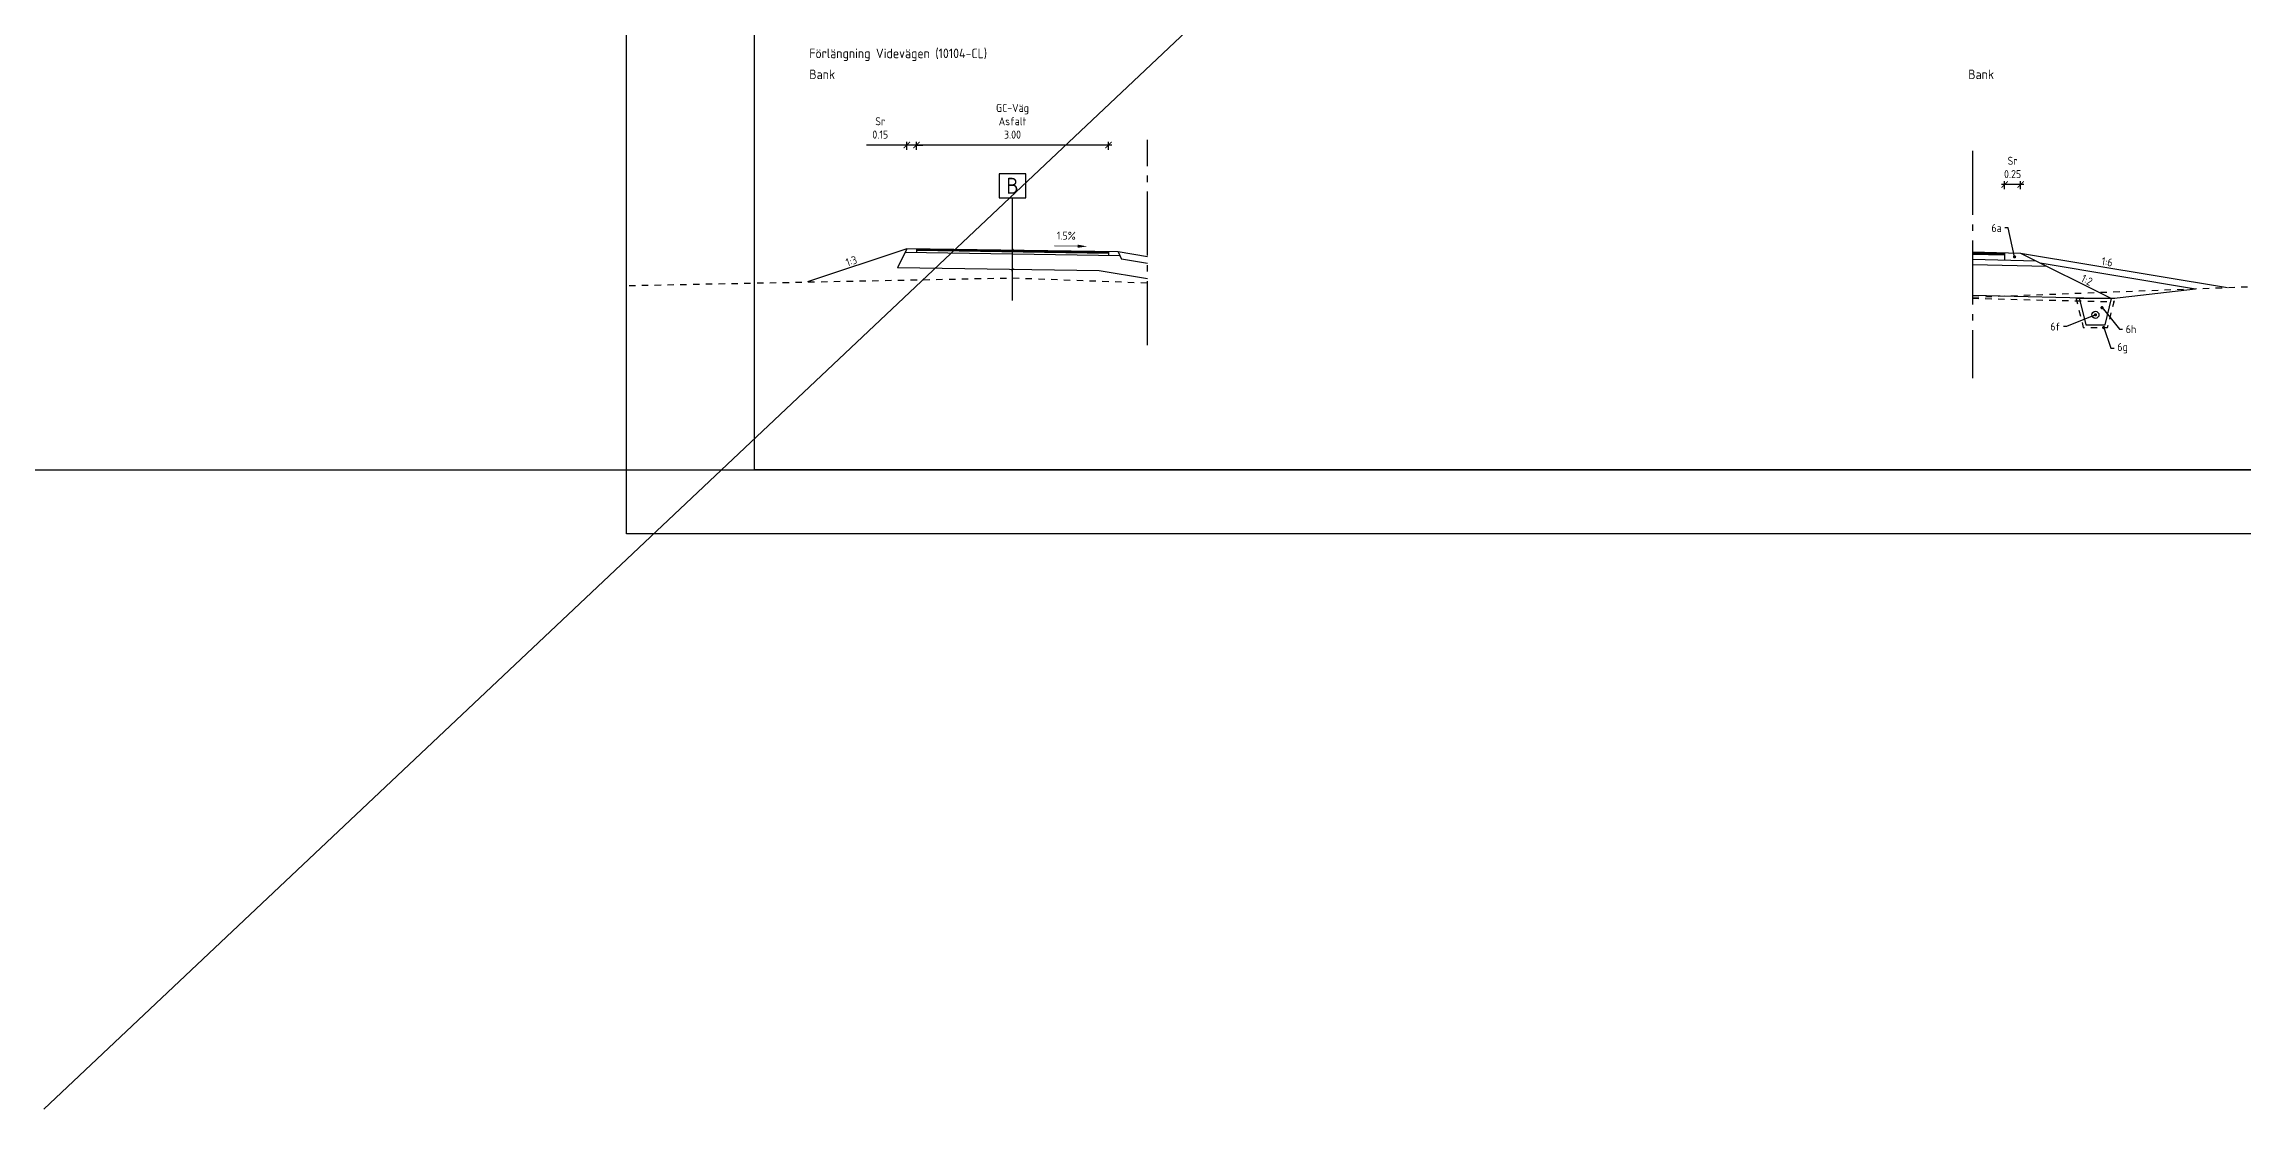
# Model space of a CAD drawing. Header units: metres. Extents: x -15 to 360, y -10 to 97.
# Drawn here: x -11.1 to 23.24, y -9.99 to 6.65 of the extents above; entities that cross this region are included whole.
import ezdxf
from ezdxf.enums import TextEntityAlignment as Align

# ---------------------------------------------------------------- set-up
doc = ezdxf.new("R2010")
doc.units = ezdxf.units.M
doc.header["$LTSCALE"] = 0.05
doc.header["$MEASUREMENT"] = 0
doc.linetypes.add('CENTRUMLINJE', pattern=[27, 20, -3, 1, -3])
doc.linetypes.add('DASHED_2', pattern=[3, 2, -1])
doc.layers.get('0').update_dxf_attribs({"linetype": 'CONTINUOUS'})
doc.layers.get('DEFPOINTS').update_dxf_attribs({"color": 5, "linetype": 'CONTINUOUS'})
for name, color, linetype in [('04_geotextil', 1, 'DASHED_2'), ('04_mått', 4, 'CONTINUOUS'), ('04_topp', 7, 'CONTINUOUS'), ('04_txt', 1, 'CONTINUOUS'), ('04_öb', 4, 'CONTINUOUS'), ('04_öb-typ', 1, 'CONTINUOUS'), ('04_överyta', 3, 'CONTINUOUS'), ('M-372A', 9, 'DASHED_2'), ('M-373', 4, 'CONTINUOUS'), ('M-378B', 7, 'CENTRUMLINJE')]:
    doc.layers.add(name, color=color, linetype=linetype)
doc.styles.add('ISO', font='iso.shx')
doc.dimstyles.new('Anmärkning$7', dxfattribs={"dimtxt": 2.5, "dimasz": 1, "dimexe": 2, "dimexo": 5, "dimgap": -1, "dimtad": 0, "dimtoh": 1, "dimzin": 0, "dimdsep": 46, "dimtxsty": 'ISO', "dimcen": 1.5, "dimazin": 0, "dimtfac": 1, "dimtix": 1, "dimtmove": 0, "dimatfit": 3, "dimldrblk": 'DOT', "dimfxl": 2, "dimtolj": 1, "dimtzin": 0, "dimarcsym": 0})
doc.dimstyles.new('BH90$0', dxfattribs={"dimscale": 0.05, "dimtxt": 2.5, "dimasz": 2, "dimexe": 1, "dimexo": 5, "dimgap": 2, "dimtad": 1, "dimzin": 0, "dimdsep": 46, "dimtxsty": 'ISO', "dimblk1": 'ARCHTICK', "dimblk2": 'ARCHTICK', "dimsah": 1, "dimcen": 1.5, "dimdle": 1, "dimadec": 0, "dimazin": 0, "dimtfac": 1, "dimtix": 1, "dimtmove": 0, "dimatfit": 3, "dimfxl": 1.5, "dimfxlon": 1, "dimtolj": 1, "dimtzin": 0, "dimarcsym": 0})

# ---------------------------------------------------------------- blocks, each defined once
blk = doc.blocks.new('_ARCHTICK')
at = {"color": 0, "linetype": 'ByBlock', "const_width": 0.15}
blk.add_lwpolyline([(-0.5, -0.5), (0.5, 0.5)], dxfattribs=at)
blk = doc.blocks.new('*D51')
at = {"layer": '04_mått', "color": 0, "lineweight": -2}
for p, q in [((5.581, 5.076), (2.481, 5.076)), ((2.531, 5.001), (2.531, 5.126)), ((5.531, 5.001), (5.531, 5.126))]:
    blk.add_line(p, q, dxfattribs=at)
at = {"layer": 'DEFPOINTS', "color": 0}
for p in [(2.531, 5.076), (2.531, 3.407), (5.531, 3.407)]:
    blk.add_point(p, dxfattribs=at)
at = {"layer": '04_mått', "color": 0, "lineweight": -2, "xscale": 0.1, "yscale": 0.1, "zscale": 0.1, "rotation": 180}
blk.add_blockref('_ARCHTICK', (2.531, 5.076), dxfattribs=at)
at = {"layer": '04_mått', "color": 0, "lineweight": -2, "xscale": 0.1, "yscale": 0.1, "zscale": 0.1}
blk.add_blockref('_ARCHTICK', (5.531, 5.076), dxfattribs=at)
at = {"layer": '04_mått', "color": 0, "insert": (4.031, 5.447), "char_height": 0.125, "attachment_point": 5, "style": 'ISO'}
blk.add_mtext('\\A1;GC-Väg\\PAsfalt\\P3.00', dxfattribs=at)
blk = doc.blocks.new('*D52')
at = {"layer": '04_öb', "color": 0, "lineweight": -2}
for p, q in [((2.381, 5.076), (1.749, 5.076)), ((2.381, 5.001), (2.381, 5.126)), ((2.531, 5.076), (2.381, 5.076)), ((2.531, 5.001), (2.531, 5.126)), ((2.531, 5.076), (2.631, 5.076))]:
    blk.add_line(p, q, dxfattribs=at)
at = {"layer": 'DEFPOINTS', "color": 0}
for p in [(2.381, 5.076), (2.381, 3.454), (2.531, 3.452)]:
    blk.add_point(p, dxfattribs=at)
at = {"layer": '04_öb', "color": 0, "lineweight": -2, "xscale": 0.1, "yscale": 0.1, "zscale": 0.1}
blk.add_blockref('_ARCHTICK', (2.381, 5.076), dxfattribs=at)
at = {"layer": '04_öb', "color": 0, "lineweight": -2, "xscale": 0.1, "yscale": 0.1, "zscale": 0.1, "rotation": 180}
blk.add_blockref('_ARCHTICK', (2.531, 5.076), dxfattribs=at)
at = {"layer": '04_öb', "color": 0, "insert": (1.965, 5.343), "char_height": 0.125, "attachment_point": 5, "style": 'ISO'}
blk.add_mtext('\\A1;Sr\\P0.15', dxfattribs=at)
blk = doc.blocks.new('*D53')
at = {"layer": '04_mått', "color": 0, "lineweight": -2}
for p, q in [((5.581, 5.076), (2.481, 5.076)), ((2.531, 5.001), (2.531, 5.126)), ((5.531, 5.001), (5.531, 5.126))]:
    blk.add_line(p, q, dxfattribs=at)
at = {"layer": 'DEFPOINTS', "color": 0}
for p in [(2.531, 5.076), (2.531, 3.407), (5.531, 3.407)]:
    blk.add_point(p, dxfattribs=at)
at = {"layer": '04_mått', "color": 0, "lineweight": -2, "xscale": 0.1, "yscale": 0.1, "zscale": 0.1, "rotation": 180}
blk.add_blockref('_ARCHTICK', (2.531, 5.076), dxfattribs=at)
at = {"layer": '04_mått', "color": 0, "lineweight": -2, "xscale": 0.1, "yscale": 0.1, "zscale": 0.1}
blk.add_blockref('_ARCHTICK', (5.531, 5.076), dxfattribs=at)
at = {"layer": '04_mått', "color": 0, "insert": (4.031, 5.447), "char_height": 0.125, "attachment_point": 5, "style": 'ISO'}
blk.add_mtext('\\A1;GC-Väg\\PAsfalt\\P3.00', dxfattribs=at)
blk = doc.blocks.new('_H-NSEK')
at = {"color": 0, "linetype": 'ByBlock'}
blk.add_lwpolyline([(0.207, 0.187), (-0.207, 0.187), (-0.207, -0.187), (0.207, -0.187)], close=True, dxfattribs=at)
at = {"color": 0, "linetype": 'ByBlock', "style": 'ISO'}
blk.add_attdef('N', text='', height=0.25, rotation=180, dxfattribs=at).set_placement((0, 0), align=Align.MIDDLE_CENTER)
blk = doc.blocks.new('*D54')
at = {"layer": '04_mått', "color": 0, "lineweight": 5}
blk.add_line((5.048, 3.495), (4.689, 3.5), dxfattribs=at)
at = {"layer": '04_mått', "color": 0}
blk.add_solid([(5.049, 3.52), (5.048, 3.47), (5.198, 3.492)], dxfattribs=at)
at = {"layer": 'DEFPOINTS', "color": 0}
for p in [(4.689, 3.5), (4.688, 3.42), (5.197, 3.412)]:
    blk.add_point(p, dxfattribs=at)
at = {"layer": '04_mått', "color": 0, "insert": (4.871, 3.66), "char_height": 0.125, "attachment_point": 5, "rotation": 359.1406, "style": 'ISO'}
blk.add_mtext('\\A1;1.5%', dxfattribs=at)
blk = doc.blocks.new('_None')
blk = doc.blocks.new('_Dot')
at = {"color": 0, "linetype": 'ByBlock', "lineweight": -2}
blk.add_line((-0.5, 0), (-1, 0), dxfattribs=at)
at = {"color": 0, "linetype": 'ByBlock', "const_width": 0.5}
blk.add_lwpolyline([(-0.25, 0, 1), (0.25, 0, 1)], format="xyb", close=True, dxfattribs=at)
blk = doc.blocks.new('*D55')
at = {"layer": '04_öb', "color": 0, "lineweight": -2}
for p, q in [((19.531, 4.384), (19.531, 4.509)), ((19.781, 4.384), (19.781, 4.509)), ((19.831, 4.459), (19.481, 4.459))]:
    blk.add_line(p, q, dxfattribs=at)
at = {"layer": 'DEFPOINTS', "color": 0}
for p in [(19.531, 4.459), (19.531, 3.395), (19.781, 3.388)]:
    blk.add_point(p, dxfattribs=at)
at = {"layer": '04_öb', "color": 0, "lineweight": -2, "xscale": 0.1, "yscale": 0.1, "zscale": 0.1, "rotation": 180}
blk.add_blockref('_ARCHTICK', (19.531, 4.459), dxfattribs=at)
at = {"layer": '04_öb', "color": 0, "lineweight": -2, "xscale": 0.1, "yscale": 0.1, "zscale": 0.1}
blk.add_blockref('_ARCHTICK', (19.781, 4.459), dxfattribs=at)
at = {"layer": '04_öb', "color": 0, "insert": (19.656, 4.726), "char_height": 0.125, "attachment_point": 5, "style": 'ISO'}
blk.add_mtext('\\A1;Sr\\P0.25', dxfattribs=at)

msp = doc.modelspace()

# ---------------------------------------------------------------- linework, layer by layer
msp.add_line((46.299, 44.193), (-11.101, -9.985))
at = {"layer": '04_geotextil', "flags": 128}
for points in [[(19.03, 2.682), (21.24, 2.627)], [(20.644, 2.692), (20.761, 2.223), (21.139, 2.223), (21.255, 2.685)]]:
    msp.add_lwpolyline(points, dxfattribs=at)
at = {"layer": '04_topp', "flags": 128}
for points, const_width in [([(5.531, 3.395), (2.531, 3.44)], 0.02), ([(19.031, 3.39), (19.531, 3.377)], 0.03)]:
    msp.add_lwpolyline(points, dxfattribs=dict(at, const_width=const_width))
at = {"layer": '04_öb', "flags": 128}
msp.add_lwpolyline([(2.381, 3.454), (2.232, 3.157)], dxfattribs=at)
at = {"layer": '04_öb'}
for points in [[(5.386, 3.109), (2.232, 3.157)], [(6.142, 2.983), (5.386, 3.109)], [(19.031, 3.212), (20.192, 3.183)], [(19.781, 3.388), (21.202, 2.678)], [(21.202, 2.678), (22.516, 2.831)], [(19.031, 2.732), (21.202, 2.678)], [(20.694, 2.69), (20.8, 2.268), (21.1, 2.268), (21.202, 2.678)]]:
    msp.add_lwpolyline(points, dxfattribs=at)
at = {"layer": '04_öb-typ'}
msp.add_line((4.031, 2.646), (4.031, 4.252), dxfattribs=at)
at = {"layer": '04_överyta', "flags": 128}
for points in [[(2.381, 3.454), (0.827, 2.936)], [(5.681, 3.405), (2.381, 3.454)], [(2.531, 3.452), (2.531, 3.392)], [(5.711, 3.344), (2.351, 3.395)], [(5.531, 3.382), (2.531, 3.427)], [(5.531, 3.407), (5.531, 3.347)], [(6.142, 3.328), (5.681, 3.405)], [(5.681, 3.405), (5.736, 3.294)], [(6.142, 3.227), (5.736, 3.294)], [(19.031, 3.407), (19.781, 3.388)], [(19.031, 3.372), (19.531, 3.36)], [(19.031, 3.292), (20.023, 3.267)], [(19.531, 3.395), (19.531, 3.28)], [(19.781, 3.388), (23.012, 2.85)], [(20.085, 3.236), (22.516, 2.831)]]:
    msp.add_lwpolyline(points, dxfattribs=at)
at = {"layer": 'DEFPOINTS'}
msp.add_xline((0, 0), (1, 0), dxfattribs=at)
at = {"layer": 'DEFPOINTS', "flags": 128}
for points in [[(-2, -1), (-2, 28.7), (40.05, 28.7), (40.05, -1)], [(0, 0), (0, 27.7), (39.05, 27.7), (39.05, 5.54), (34.05, 5.54), (34.05, 0)]]:
    msp.add_lwpolyline(points, close=True, dxfattribs=at)
msp.add_lwpolyline([(21.253, 2.678), (20.647, 2.678)], dxfattribs=at)
at = {"layer": 'M-372A'}
for points in [[(19.031, 2.699), (24.872, 2.921), (24.898, 2.922), (26.294, 3.014), (27.512, 3.094)], [(-1.96, 2.881), (4.035, 3), (6.142, 2.923)]]:
    msp.add_lwpolyline(points, dxfattribs=at)
at = {"layer": 'M-373'}
msp.add_circle((20.95, 2.423), 0.055, dxfattribs=at)
at = {"layer": 'M-378B', "linetype": 'CENTRUMLINJE', "flags": 128}
for points in [[(6.142, 1.948), (6.142, 5.158)], [(19.031, 4.985), (19.031, 1.434)]]:
    msp.add_lwpolyline(points, dxfattribs=at)

# ---------------------------------------------------------------- block references
at = {"layer": '04_öb-typ'}
ref = msp.add_blockref('_H-NSEK', (4.031, 4.439), dxfattribs=at)
ref.add_attrib('N', 'B', dxfattribs={"layer": '0', "height": 0.25, "style": 'ISO'}).set_placement((4.031, 4.439), align=Align.MIDDLE_CENTER)
at = {"layer": '04_öb-typ', "xscale": 0.05, "zscale": 0.05}
for p, yscale in [((4.031, 3.43), 0.04999999999999999), ((4.031, 3.13), 0.05)]:
    msp.add_blockref('_ARCHTICK', p, dxfattribs=dict(at, yscale=yscale))

# ---------------------------------------------------------------- texts
at = {"layer": '04_mått', "linetype": 'Continuous', "style": 'ISO'}
for s, rotation, p in [('1:3', 18.4349, (1.452, 3.176)), ('1:6', 350.5377, (21.037, 3.203)), ('1:2', 333.4349, (20.713, 2.948))]:
    msp.add_text(s, height=0.125, rotation=rotation, dxfattribs=at).set_placement(p)
at = {"layer": '04_mått', "char_height": 0.125, "style": 'ISO'}
for s, insert, attachment_point in [('\\A1;6a', (19.486, 3.78), 6), ('6f', (20.4, 2.24), 6), ('6h', (21.424, 2.199), 4), ('6g', (21.292, 1.902), 4)]:
    msp.add_mtext(s, dxfattribs=dict(at, insert=insert, attachment_point=attachment_point))
at = {"layer": '04_txt', "color": 3, "style": 'ISO'}
for s, p in [('Förlängning Videvägen (10104-CL)', (0.856, 6.433)), ('Bank', (0.856, 6.105)), ('Bank', (18.963, 6.105))]:
    msp.add_text(s, height=0.15, dxfattribs=at).set_placement(p)

# ---------------------------------------------------------------- dimensions: what is measured, and where the dimension line sits
at = {"layer": '04_mått'}
for picture in ['*D51', '*D53']:
    dim = msp.add_linear_dim(base=(2.531, 5.076), p1=(5.531, 3.407), p2=(2.531, 3.407), angle=180, text='GC-Väg\\PAsfalt\\P<>', dimstyle='BH90$0', override={"dimtmove": 1}, dxfattribs=at)
    dim.commit()
    dim.dimension.update_dxf_attribs({"geometry": picture, "text_midpoint": (4.031, 5.447)})
dim = msp.add_aligned_dim(p1=(5.197, 3.412), p2=(4.688, 3.42), distance=-0.08, text='1.5%', dimstyle='BH90$0', override={"dimasz": 3, "dimblk2": 'None', "dimdle": 0, "dimse1": 1, "dimse2": 1, "dimsd1": 0, "dimsd2": 0, "dimlwd": 5}, dxfattribs=at)
dim.commit()
dim.dimension.update_dxf_attribs({"geometry": '*D54', "text_midpoint": (4.871, 3.66)})
at = {"layer": '04_öb'}
for base, p1, p2, picture, middle in [((2.381, 5.076), (2.531, 3.452), (2.381, 3.454), '*D52', (1.965, 5.076)), ((19.531, 4.459), (19.781, 3.388), (19.531, 3.395), '*D55', (19.656, 4.459))]:
    dim = msp.add_linear_dim(base=base, p1=p1, p2=p2, text='Sr\\P<>', dimstyle='BH90$0', dxfattribs=at)
    dim.commit()
    dim.dimension.update_dxf_attribs({"geometry": picture, "text_midpoint": middle, "dimtype": 160})

# ---------------------------------------------------------------- leaders
at = {"layer": '04_mått', "annotation_type": 0, "has_hookline": 1}
for points, hookline_direction, text_width in [([(19.687, 3.329), (19.586, 3.78), (19.536, 3.78)], 1, 0.143), ([(20.95, 2.423), (20.5, 2.24), (20.45, 2.24)], 1, 0.107), ([(21.053, 2.535), (21.324, 2.199), (21.374, 2.199)], 0, 0.143), ([(21.079, 2.224), (21.192, 1.902), (21.242, 1.902)], 0, 0.143)]:
    msp.add_leader(points, dimstyle='Anmärkning$7', override={"dimscale": 0.05}, dxfattribs=dict(at, hookline_direction=hookline_direction, text_width=text_width))

doc.saveas('drawing.dxf')
